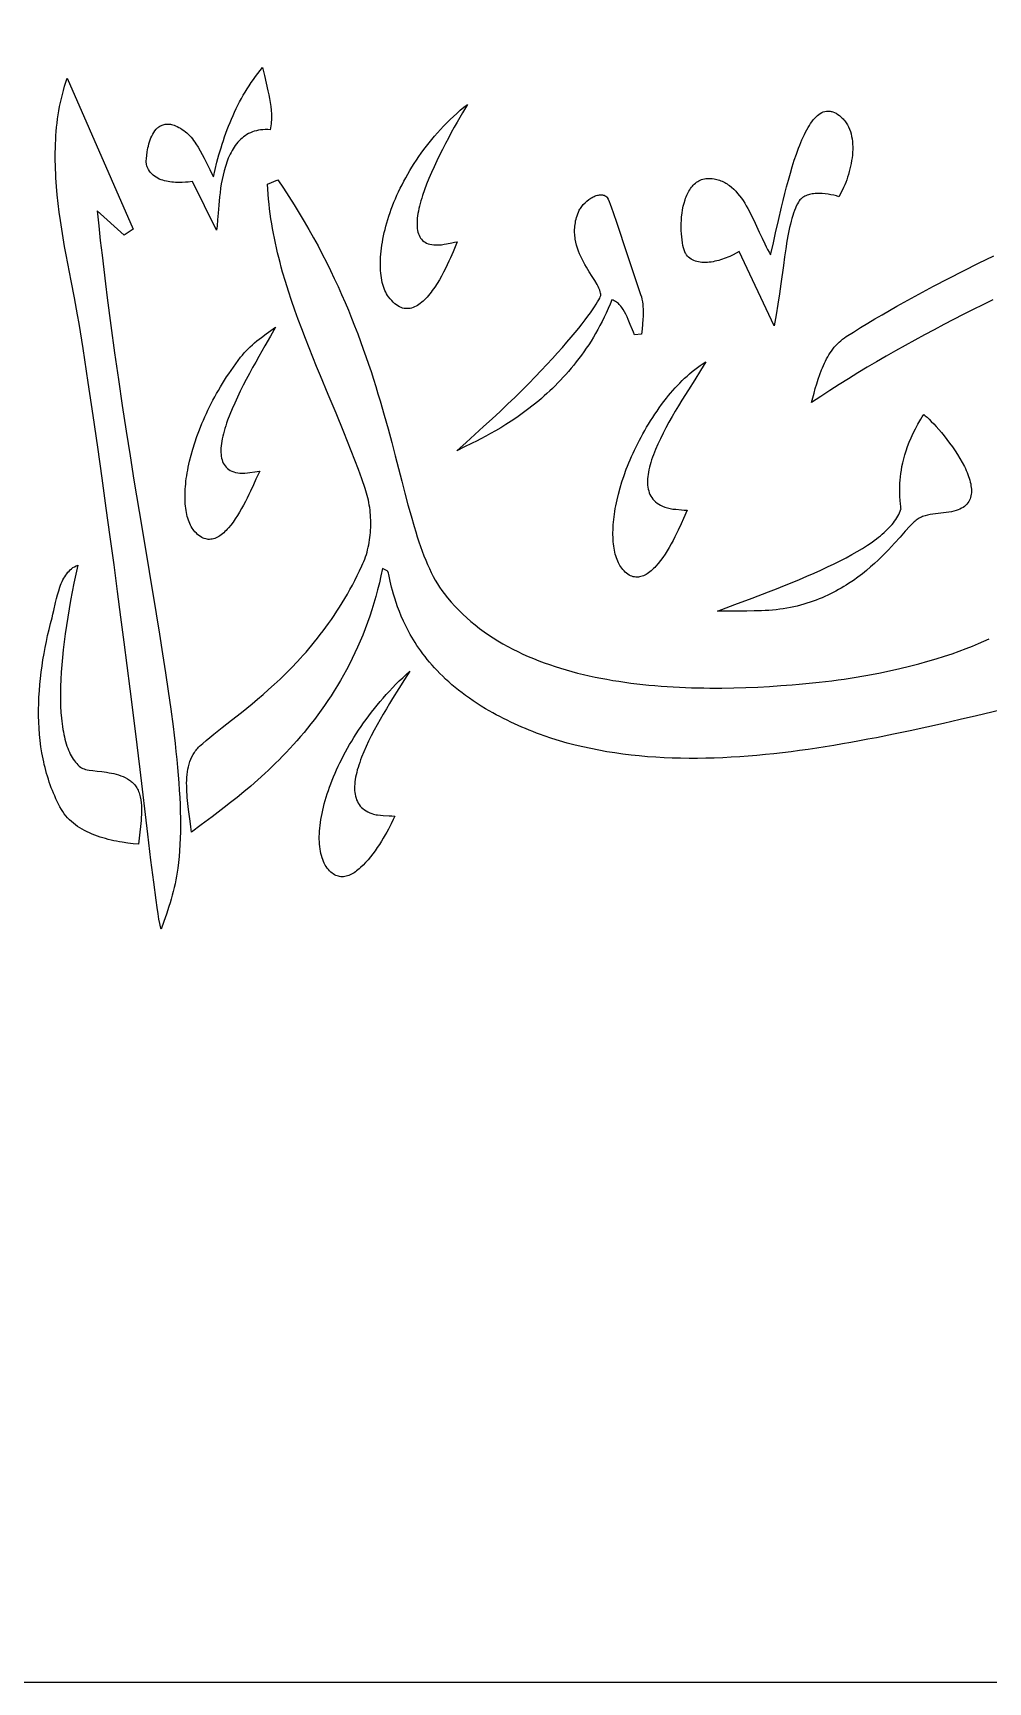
# Model space of a CAD drawing. Extents: x -500 to 500, y -300 to 300.
# Drawn here: x 65.2 to 220.5, y -300 to -31.7 of the extents above; entities that cross this region are included whole.
import ezdxf

# ---------------------------------------------------------------- set-up
doc = ezdxf.new("R2010")
doc.units = 0
doc.header["$MEASUREMENT"] = 0
doc.layers.add('IMPORT_-_120CM_SUR_70CM-1', color=18, linetype='CONTINUOUS')

msp = doc.modelspace()

# ---------------------------------------------------------------- linework, layer by layer
at = {"layer": 'IMPORT_-_120CM_SUR_70CM-1'}
for points in [[(-500, -300), (500, -300), (500, 300), (-500, 300)], [(95, -63.8), (91.1, -55.88), (90.39, -55.95), (89.94, -55.98), (89.43, -56), (88.89, -56.02), (88.32, -56), (88.02, -55.98), (87.73, -55.96), (87.43, -55.92), (87.13, -55.88), (86.84, -55.82), (86.55, -55.75), (86.26, -55.67), (85.98, -55.57), (85.7, -55.46), (85.44, -55.33), (85.18, -55.18), (84.94, -55.02), (84.71, -54.83), (84.49, -54.63), (84.29, -54.41), (84.11, -54.16), (83.95, -53.89), (83.8, -53.6), (83.74, -53.45), (83.68, -53.29), (83.63, -53.12), (83.59, -52.94), (83.58, -52.81), (83.58, -52.53), (83.61, -52.13), (83.65, -51.62), (83.73, -51.04), (83.79, -50.73), (83.85, -50.41), (83.92, -50.09), (84, -49.76), (84.1, -49.43), (84.21, -49.1), (84.33, -48.78), (84.47, -48.47), (84.62, -48.17), (84.79, -47.88), (84.98, -47.62), (85.18, -47.37), (85.29, -47.26), (85.4, -47.15), (85.51, -47.05), (85.64, -46.96), (85.76, -46.88), (85.89, -46.8), (86.03, -46.73), (86.17, -46.67), (86.32, -46.62), (86.47, -46.58), (86.63, -46.55), (86.8, -46.53), (86.96, -46.52), (87.14, -46.52), (87.32, -46.54), (87.51, -46.56), (87.7, -46.6), (87.9, -46.65), (88.1, -46.71), (88.32, -46.79), (88.61, -46.91), (88.9, -47.06), (89.17, -47.21), (89.44, -47.38), (89.7, -47.57), (89.95, -47.76), (90.19, -47.97), (90.42, -48.19), (90.64, -48.42), (90.86, -48.66), (91.07, -48.91), (91.27, -49.17), (91.46, -49.44), (91.65, -49.71), (92.02, -50.28), (92.36, -50.86), (92.69, -51.47), (93.01, -52.08), (93.31, -52.7), (93.91, -53.93), (94.2, -54.53), (94.5, -55.12), (94.77, -53.93), (95.07, -52.73), (95.4, -51.54), (95.75, -50.36), (95.93, -49.77), (96.12, -49.18), (96.32, -48.59), (96.53, -48.01), (96.75, -47.42), (96.97, -46.85), (97.2, -46.27), (97.44, -45.7), (97.69, -45.13), (97.94, -44.57), (98.21, -44.01), (98.48, -43.46), (98.76, -42.91), (99.06, -42.37), (99.36, -41.84), (99.67, -41.31), (99.98, -40.79), (100.31, -40.27), (100.65, -39.76), (101, -39.26), (101.36, -38.77), (101.73, -38.28), (102.11, -37.8), (102.5, -37.34), (102.78, -38.59), (103.07, -39.85), (103.37, -41.11), (103.5, -41.75), (103.63, -42.38), (103.74, -43.02), (103.82, -43.65), (103.89, -44.28), (103.93, -44.92), (103.94, -45.23), (103.94, -45.55), (103.93, -45.86), (103.91, -46.18), (103.89, -46.49), (103.85, -46.8), (103.8, -47.12), (103.75, -47.43), (103.33, -47.41), (102.94, -47.41), (102.55, -47.43), (102.18, -47.47), (101.82, -47.52), (101.48, -47.6), (101.15, -47.69), (100.83, -47.8), (100.52, -47.93), (100.22, -48.07), (99.94, -48.23), (99.67, -48.41), (99.41, -48.59), (99.16, -48.79), (98.92, -49.01), (98.69, -49.24), (98.47, -49.47), (98.26, -49.72), (98.06, -49.99), (97.87, -50.26), (97.69, -50.54), (97.52, -50.83), (97.36, -51.13), (97.2, -51.43), (97.06, -51.75), (96.92, -52.07), (96.79, -52.4), (96.66, -52.73), (96.55, -53.07), (96.44, -53.41), (96.24, -54.11), (96.06, -54.82), (95.91, -55.53), (95.78, -56.25), (95.67, -56.97), (95.57, -57.68), (95.49, -58.38), (95.36, -59.73), (95.26, -60.99), (95.18, -62.11), (95.1, -63.06), (95.06, -63.46)], [(86, -177.49), (85.95, -177.33), (85.89, -177.13), (85.77, -176.6), (85.63, -175.9), (85.49, -175.03), (85.33, -174), (85.17, -172.79), (84.79, -169.88), (84.34, -166.3), (83.83, -162.05), (82.57, -151.55), (81.81, -145.3), (80.95, -138.38), (79.99, -130.81), (79.46, -126.77), (78.91, -122.57), (78.33, -118.21), (77.71, -113.68), (77.07, -108.99), (76.39, -104.13), (75.68, -99.11), (74.93, -93.92), (74.15, -88.57), (73.33, -83.06), (73.12, -81.69), (72.89, -80.32), (72.65, -78.95), (72.4, -77.57), (71.88, -74.79), (71.34, -72.01), (70.81, -69.22), (70.55, -67.82), (70.3, -66.42), (70.06, -65.02), (69.84, -63.62), (69.63, -62.23), (69.43, -60.83), (69.26, -59.43), (69.11, -58.04), (68.99, -56.65), (68.89, -55.27), (68.85, -54.57), (68.82, -53.88), (68.8, -53.19), (68.78, -52.51), (68.78, -51.82), (68.78, -51.13), (68.79, -50.45), (68.82, -49.76), (68.85, -49.08), (68.89, -48.4), (68.94, -47.72), (69, -47.04), (69.08, -46.37), (69.16, -45.69), (69.26, -45.02), (69.37, -44.35), (69.49, -43.68), (69.62, -43.02), (69.77, -42.35), (69.93, -41.69), (70.1, -41.03), (70.28, -40.37), (70.48, -39.72), (70.7, -39.06), (81.45, -63.63), (79.97, -64.57), (75.58, -60.65), (75.84, -63.07), (76.1, -65.46), (76.38, -67.83), (76.65, -70.17), (76.94, -72.49), (77.22, -74.79), (77.81, -79.31), (78.42, -83.74), (79.04, -88.08), (79.67, -92.32), (80.3, -96.46), (80.94, -100.51), (81.57, -104.46), (82.83, -112.09), (84.04, -119.34), (85.18, -126.21), (85.72, -129.5), (86.23, -132.7), (86.71, -135.8), (87.16, -138.81), (87.57, -141.73), (87.94, -144.55), (88.11, -145.93), (88.27, -147.28), (88.41, -148.61), (88.55, -149.91), (88.67, -151.19), (88.78, -152.45), (88.87, -153.69), (88.95, -154.9), (89.02, -156.08), (89.07, -157.25), (89.11, -158.39), (89.13, -159.51), (89.14, -160.6), (89.13, -161.67), (89.1, -162.72), (89.06, -163.74), (89, -164.74), (88.92, -165.71), (88.82, -166.67), (88.71, -167.6), (88.61, -168.23), (88.5, -168.86), (88.39, -169.49), (88.25, -170.12), (88.11, -170.74), (87.96, -171.37), (87.79, -171.99), (87.62, -172.61), (87.44, -173.23), (87.25, -173.84), (86.86, -175.07), (86.44, -176.28)], [(134.12, -65.67), (134.03, -65.93), (133.81, -66.48), (133.49, -67.29), (133.06, -68.28), (132.81, -68.83), (132.54, -69.41), (132.25, -70.01), (131.93, -70.62), (131.6, -71.24), (131.25, -71.85), (130.88, -72.46), (130.5, -73.05), (130.1, -73.62), (129.9, -73.89), (129.69, -74.16), (129.48, -74.41), (129.26, -74.66), (129.05, -74.89), (128.83, -75.12), (128.6, -75.33), (128.38, -75.52), (128.15, -75.71), (127.92, -75.87), (127.68, -76.02), (127.45, -76.16), (127.21, -76.27), (126.97, -76.37), (126.73, -76.45), (126.49, -76.5), (126.24, -76.54), (126, -76.55), (125.75, -76.54), (125.51, -76.51), (125.26, -76.45), (125.01, -76.36), (124.76, -76.25), (124.51, -76.11), (124.25, -75.94), (124, -75.74), (123.75, -75.51), (123.5, -75.25), (123.25, -74.96), (122.99, -74.64), (122.83, -74.39), (122.67, -74.14), (122.53, -73.86), (122.39, -73.57), (122.27, -73.27), (122.16, -72.95), (122.05, -72.62), (121.96, -72.28), (121.89, -71.92), (121.82, -71.55), (121.76, -71.16), (121.72, -70.77), (121.68, -70.36), (121.66, -69.94), (121.65, -69.51), (121.65, -69.07), (121.66, -68.62), (121.68, -68.16), (121.72, -67.69), (121.76, -67.21), (121.82, -66.73), (121.89, -66.23), (121.97, -65.73), (122.06, -65.22), (122.17, -64.71), (122.28, -64.18), (122.41, -63.65), (122.55, -63.12), (122.7, -62.58), (122.86, -62.03), (123.04, -61.48), (123.23, -60.93), (123.43, -60.37), (123.64, -59.81), (123.86, -59.25), (124.1, -58.68), (124.35, -58.11), (124.61, -57.54), (124.88, -56.97), (125.17, -56.39), (125.46, -55.82), (125.77, -55.24), (126.1, -54.67), (126.43, -54.09), (126.78, -53.52), (127.14, -52.95), (127.51, -52.38), (127.9, -51.81), (128.29, -51.24), (128.7, -50.68), (129.13, -50.12), (129.56, -49.56), (130.01, -49.01), (130.47, -48.46), (130.95, -47.92), (131.44, -47.38), (131.94, -46.85), (132.45, -46.32), (132.98, -45.8), (133.52, -45.29), (134.07, -44.78), (134.64, -44.28), (135.22, -43.79), (135.81, -43.31), (135.01, -44.67), (134.12, -46.22), (133.66, -47.04), (133.19, -47.9), (132.71, -48.79), (132.23, -49.7), (131.75, -50.63), (131.28, -51.57), (130.83, -52.52), (130.38, -53.47), (129.96, -54.42), (129.55, -55.37), (129.18, -56.3), (128.83, -57.22), (128.52, -58.13), (128.38, -58.57), (128.25, -59), (128.13, -59.43), (128.02, -59.85), (127.92, -60.26), (127.84, -60.67), (127.76, -61.06), (127.71, -61.45), (127.66, -61.82), (127.63, -62.18), (127.61, -62.53), (127.61, -62.87), (127.62, -63.2), (127.65, -63.51), (127.7, -63.81), (127.76, -64.09), (127.84, -64.36), (127.94, -64.61), (128.05, -64.84), (128.19, -65.06), (128.35, -65.26), (128.52, -65.45), (128.72, -65.61), (128.94, -65.75), (129.17, -65.88), (129.44, -65.98), (129.72, -66.07), (130.03, -66.13), (130.36, -66.17), (130.71, -66.19), (130.92, -66.18), (131.14, -66.18), (131.57, -66.14), (132, -66.08), (132.42, -66), (133.27, -65.83), (133.7, -65.75)], [(196.23, -58.34), (195.83, -58.22), (195.39, -58.11), (194.94, -58.01), (194.48, -57.93), (194, -57.86), (193.53, -57.82), (193.05, -57.8), (192.58, -57.81), (192.35, -57.82), (192.12, -57.85), (191.9, -57.88), (191.68, -57.92), (191.47, -57.97), (191.26, -58.03), (191.06, -58.09), (190.87, -58.17), (190.68, -58.26), (190.5, -58.36), (190.33, -58.47), (190.18, -58.59), (190.03, -58.72), (189.89, -58.87), (189.76, -59.03), (189.65, -59.2), (189.47, -59.51), (189.3, -59.85), (189.14, -60.21), (188.99, -60.59), (188.84, -60.99), (188.71, -61.41), (188.57, -61.86), (188.45, -62.33), (188.33, -62.82), (188.21, -63.33), (187.99, -64.41), (187.78, -65.57), (187.58, -66.81), (187.39, -68.13), (187.19, -69.52), (186.77, -72.52), (186.54, -74.13), (186.29, -75.8), (186.02, -77.54), (185.72, -79.34), (180.02, -67.24), (179.54, -67.53), (179.02, -67.8), (178.47, -68.06), (178.18, -68.18), (177.89, -68.3), (177.59, -68.41), (177.29, -68.52), (176.99, -68.61), (176.68, -68.7), (176.37, -68.78), (176.06, -68.85), (175.75, -68.91), (175.44, -68.96), (175.14, -69), (174.83, -69.02), (174.54, -69.04), (174.24, -69.04), (173.95, -69.02), (173.67, -69), (173.4, -68.95), (173.13, -68.89), (172.88, -68.82), (172.63, -68.73), (172.4, -68.62), (172.18, -68.49), (171.97, -68.34), (171.77, -68.17), (171.59, -67.99), (171.43, -67.78), (171.36, -67.68), (171.3, -67.57), (171.18, -67.3), (171.06, -66.99), (170.96, -66.64), (170.87, -66.25), (170.78, -65.82), (170.71, -65.36), (170.66, -64.87), (170.61, -64.35), (170.59, -63.82), (170.58, -63.28), (170.58, -62.72), (170.61, -62.15), (170.65, -61.59), (170.72, -61.02), (170.8, -60.46), (170.91, -59.9), (171.04, -59.36), (171.2, -58.84), (171.29, -58.58), (171.38, -58.33), (171.48, -58.09), (171.59, -57.86), (171.71, -57.63), (171.83, -57.41), (171.96, -57.2), (172.09, -56.99), (172.24, -56.8), (172.39, -56.62), (172.55, -56.44), (172.71, -56.28), (172.89, -56.13), (173.07, -55.99), (173.26, -55.86), (173.46, -55.75), (173.66, -55.65), (173.88, -55.56), (174.1, -55.49), (174.34, -55.43), (174.58, -55.39), (174.83, -55.36), (175.09, -55.35), (175.36, -55.36), (175.64, -55.39), (175.93, -55.43), (176.16, -55.47), (176.39, -55.53), (176.61, -55.59), (176.83, -55.67), (177.05, -55.75), (177.26, -55.83), (177.46, -55.93), (177.66, -56.03), (177.86, -56.15), (178.05, -56.26), (178.24, -56.39), (178.42, -56.52), (178.78, -56.8), (179.12, -57.11), (179.45, -57.45), (179.76, -57.8), (180.06, -58.17), (180.36, -58.56), (180.64, -58.97), (180.91, -59.4), (181.17, -59.83), (181.42, -60.28), (181.67, -60.74), (181.91, -61.21), (182.38, -62.17), (182.83, -63.14), (183.27, -64.11), (183.72, -65.07), (184.17, -66.01), (184.39, -66.47), (184.63, -66.91), (184.87, -67.35), (185.11, -67.77), (185.51, -66.11), (185.94, -64.24), (186.4, -62.19), (186.9, -60.04), (187.16, -58.94), (187.44, -57.83), (187.72, -56.72), (188.02, -55.62), (188.33, -54.53), (188.64, -53.46), (188.97, -52.41), (189.32, -51.4), (189.67, -50.43), (189.85, -49.97), (190.04, -49.51), (190.22, -49.07), (190.41, -48.64), (190.61, -48.23), (190.81, -47.84), (191.01, -47.46), (191.21, -47.1), (191.42, -46.76), (191.63, -46.43), (191.84, -46.13), (192.06, -45.85), (192.28, -45.59), (192.51, -45.36), (192.74, -45.14), (192.97, -44.96), (193.2, -44.79), (193.44, -44.66), (193.69, -44.55), (193.93, -44.47), (194.19, -44.42), (194.31, -44.4), (194.44, -44.4), (194.57, -44.4), (194.7, -44.41), (194.83, -44.42), (194.96, -44.45), (195.1, -44.48), (195.23, -44.52), (195.5, -44.63), (195.77, -44.77), (196.05, -44.94), (196.34, -45.15), (196.62, -45.4), (196.77, -45.54), (196.91, -45.68), (197.04, -45.83), (197.17, -45.98), (197.29, -46.14), (197.4, -46.3), (197.61, -46.64), (197.79, -46.99), (197.95, -47.36), (198.09, -47.73), (198.2, -48.12), (198.3, -48.53), (198.37, -48.94), (198.42, -49.36), (198.46, -49.79), (198.47, -50.22), (198.47, -50.66), (198.45, -51.11), (198.42, -51.56), (198.37, -52.01), (198.3, -52.46), (198.22, -52.91), (198.13, -53.36), (198.02, -53.81), (197.91, -54.26), (197.78, -54.7), (197.64, -55.14), (197.49, -55.57), (197.33, -56), (197.17, -56.42), (196.99, -56.82), (196.81, -57.22), (196.62, -57.61), (196.43, -57.98)], [(162.99, -80.79), (162.81, -80.4), (162.63, -79.99), (162.3, -79.15), (161.95, -78.29), (161.77, -77.87), (161.58, -77.46), (161.37, -77.06), (161.15, -76.69), (161.03, -76.51), (160.91, -76.34), (160.78, -76.17), (160.65, -76.01), (160.51, -75.86), (160.36, -75.72), (160.2, -75.59), (160.04, -75.47), (159.87, -75.36), (159.69, -75.26), (159.51, -75.17), (159.31, -75.1), (159.01, -75.83), (158.7, -76.55), (158.38, -77.26), (158.05, -77.95), (157.72, -78.63), (157.37, -79.29), (157.02, -79.94), (156.65, -80.58), (156.29, -81.2), (155.91, -81.82), (155.53, -82.41), (155.14, -83), (154.74, -83.57), (154.34, -84.13), (153.93, -84.68), (153.52, -85.22), (153.11, -85.74), (152.69, -86.25), (152.26, -86.75), (151.83, -87.24), (151.4, -87.72), (150.96, -88.19), (150.53, -88.64), (150.08, -89.09), (149.64, -89.52), (149.2, -89.94), (148.75, -90.35), (148.3, -90.76), (147.85, -91.15), (147.4, -91.53), (146.5, -92.27), (145.6, -92.96), (144.71, -93.62), (143.82, -94.25), (142.94, -94.84), (142.08, -95.39), (141.23, -95.92), (140.39, -96.41), (139.57, -96.88), (138.78, -97.31), (138.01, -97.72), (137.27, -98.1), (136.56, -98.46), (135.24, -99.11), (134.06, -99.68), (135.58, -98.34), (137.04, -97.03), (138.45, -95.75), (139.81, -94.5), (141.11, -93.28), (142.35, -92.09), (143.55, -90.93), (144.69, -89.8), (145.78, -88.71), (146.82, -87.65), (147.8, -86.62), (148.74, -85.63), (149.62, -84.67), (150.46, -83.75), (151.25, -82.87), (151.98, -82.02), (152.67, -81.21), (153.31, -80.45), (153.91, -79.72), (154.45, -79.04), (154.95, -78.39), (155.4, -77.79), (155.81, -77.23), (156.17, -76.72), (156.49, -76.25), (156.76, -75.83), (156.99, -75.45), (157.18, -75.12), (157.32, -74.84), (157.42, -74.61), (157.48, -74.42), (157.49, -74.35), (157.49, -74.29), (157.48, -74.17), (157.47, -74.04), (157.41, -73.79), (157.32, -73.52), (157.2, -73.24), (157.06, -72.94), (156.9, -72.64), (156.52, -71.99), (156.09, -71.3), (155.63, -70.56), (155.15, -69.78), (154.92, -69.37), (154.69, -68.95), (154.47, -68.52), (154.25, -68.08), (154.05, -67.63), (153.87, -67.17), (153.71, -66.7), (153.56, -66.22), (153.44, -65.73), (153.35, -65.22), (153.31, -64.97), (153.28, -64.71), (153.26, -64.45), (153.25, -64.19), (153.24, -63.92), (153.25, -63.66), (153.26, -63.39), (153.28, -63.11), (153.32, -62.84), (153.36, -62.56), (153.41, -62.28), (153.48, -62), (153.55, -61.72), (153.64, -61.43), (153.74, -61.14), (153.85, -60.85), (153.92, -60.69), (154, -60.54), (154.09, -60.38), (154.18, -60.23), (154.29, -60.07), (154.41, -59.92), (154.66, -59.61), (154.94, -59.32), (155.25, -59.05), (155.57, -58.79), (155.74, -58.68), (155.9, -58.57), (156.08, -58.47), (156.25, -58.37), (156.42, -58.29), (156.59, -58.22), (156.77, -58.15), (156.94, -58.1), (157.11, -58.06), (157.28, -58.04), (157.44, -58.02), (157.6, -58.02), (157.76, -58.04), (157.91, -58.07), (158.06, -58.11), (158.2, -58.18), (158.34, -58.26), (158.47, -58.35), (158.51, -58.4), (158.56, -58.48), (158.69, -58.73), (158.84, -59.09), (159.03, -59.57), (159.25, -60.17), (159.5, -60.88), (160.1, -62.66), (161.74, -67.57), (162.78, -70.69), (163.98, -74.26), (164.1, -74.64), (164.19, -75.03), (164.26, -75.42), (164.32, -75.82), (164.36, -76.22), (164.38, -76.62), (164.39, -77.02), (164.39, -77.43), (164.37, -77.84), (164.35, -78.24), (164.29, -79.06), (164.22, -79.87), (164.14, -80.68)], [(104.62, -79.58), (103.8, -81), (102.87, -82.59), (101.88, -84.32), (101.37, -85.23), (100.86, -86.15), (100.35, -87.1), (99.84, -88.05), (99.35, -89.01), (98.86, -89.98), (98.4, -90.94), (97.96, -91.91), (97.54, -92.86), (97.16, -93.79), (96.81, -94.71), (96.65, -95.16), (96.5, -95.61), (96.37, -96.04), (96.24, -96.47), (96.13, -96.9), (96.02, -97.31), (95.94, -97.72), (95.86, -98.11), (95.8, -98.5), (95.76, -98.87), (95.73, -99.24), (95.71, -99.59), (95.72, -99.93), (95.74, -100.26), (95.77, -100.57), (95.83, -100.87), (95.91, -101.16), (96, -101.43), (96.11, -101.68), (96.25, -101.92), (96.4, -102.14), (96.58, -102.35), (96.77, -102.54), (96.99, -102.71), (97.24, -102.86), (97.51, -102.99), (97.8, -103.1), (98.11, -103.19), (98.45, -103.26), (98.82, -103.31), (99.02, -103.32), (99.22, -103.33), (99.62, -103.31), (100.02, -103.28), (100.42, -103.22), (101.23, -103.09), (101.63, -103.02), (102.03, -102.97), (101.76, -103.53), (101.42, -104.29), (101.01, -105.21), (100.53, -106.24), (100.27, -106.79), (99.99, -107.36), (99.7, -107.93), (99.4, -108.51), (99.08, -109.08), (98.75, -109.65), (98.41, -110.21), (98.06, -110.75), (97.7, -111.27), (97.33, -111.76), (96.95, -112.22), (96.76, -112.43), (96.56, -112.64), (96.37, -112.83), (96.17, -113.01), (95.97, -113.19), (95.76, -113.34), (95.56, -113.49), (95.36, -113.62), (95.15, -113.74), (94.94, -113.84), (94.73, -113.92), (94.52, -113.99), (94.31, -114.04), (94.1, -114.08), (93.88, -114.09), (93.67, -114.09), (93.46, -114.07), (93.24, -114.02), (93.02, -113.96), (92.81, -113.87), (92.59, -113.76), (92.37, -113.63), (92.15, -113.47), (91.93, -113.29), (91.72, -113.09), (91.5, -112.86), (91.33, -112.66), (91.18, -112.46), (91.03, -112.24), (90.89, -112), (90.76, -111.76), (90.64, -111.5), (90.53, -111.23), (90.43, -110.95), (90.34, -110.66), (90.25, -110.35), (90.17, -110.04), (90.11, -109.71), (90.05, -109.38), (90, -109.03), (89.96, -108.68), (89.93, -108.31), (89.9, -107.94), (89.89, -107.56), (89.88, -107.16), (89.89, -106.76), (89.9, -106.35), (89.92, -105.94), (89.95, -105.51), (89.99, -105.08), (90.03, -104.64), (90.09, -104.19), (90.16, -103.74), (90.23, -103.28), (90.31, -102.81), (90.41, -102.34), (90.51, -101.86), (90.62, -101.38), (90.87, -100.39), (91.15, -99.39), (91.47, -98.37), (91.82, -97.34), (92.21, -96.29), (92.64, -95.23), (92.87, -94.7), (93.1, -94.16), (93.35, -93.62), (93.6, -93.09), (93.87, -92.55), (94.14, -92), (94.42, -91.46), (94.71, -90.92), (95.01, -90.38), (95.32, -89.84), (95.64, -89.29), (95.97, -88.75), (96.3, -88.21), (96.65, -87.67), (97, -87.13), (97.37, -86.6), (97.74, -86.06), (98.12, -85.53), (98.51, -85), (98.91, -84.47), (99.21, -84.1), (99.51, -83.75), (99.83, -83.4), (100.16, -83.07), (100.5, -82.74), (100.85, -82.42), (101.2, -82.12), (101.57, -81.81), (101.94, -81.52), (102.31, -81.23), (103.07, -80.67)], [(174.6, -85.2), (173.74, -86.59), (172.78, -88.12), (171.75, -89.75), (170.69, -91.46), (170.15, -92.34), (169.62, -93.22), (169.1, -94.12), (168.59, -95.02), (168.1, -95.92), (167.63, -96.82), (167.19, -97.71), (166.78, -98.59), (166.4, -99.46), (166.23, -99.89), (166.06, -100.31), (165.91, -100.74), (165.77, -101.15), (165.64, -101.56), (165.52, -101.97), (165.42, -102.36), (165.33, -102.75), (165.25, -103.14), (165.19, -103.51), (165.14, -103.88), (165.11, -104.24), (165.1, -104.59), (165.1, -104.94), (165.12, -105.27), (165.16, -105.59), (165.22, -105.91), (165.29, -106.21), (165.39, -106.5), (165.5, -106.78), (165.64, -107.04), (165.8, -107.3), (165.98, -107.54), (166.18, -107.77), (166.4, -107.98), (166.65, -108.18), (166.92, -108.37), (167.22, -108.54), (167.54, -108.7), (167.89, -108.84), (168.11, -108.91), (168.33, -108.98), (168.55, -109.03), (168.77, -109.08), (169.23, -109.15), (169.69, -109.2), (170.61, -109.27), (171.08, -109.31), (171.54, -109.36), (170.97, -110.67), (170.57, -111.58), (170.09, -112.6), (169.83, -113.14), (169.55, -113.7), (169.25, -114.26), (168.95, -114.83), (168.62, -115.39), (168.29, -115.95), (167.95, -116.49), (167.59, -117.02), (167.22, -117.52), (166.85, -118), (166.46, -118.45), (166.27, -118.65), (166.07, -118.85), (165.87, -119.04), (165.67, -119.22), (165.47, -119.38), (165.27, -119.54), (165.06, -119.68), (164.86, -119.8), (164.65, -119.91), (164.44, -120.01), (164.24, -120.09), (164.03, -120.15), (163.82, -120.2), (163.61, -120.23), (163.4, -120.24), (163.18, -120.23), (162.97, -120.2), (162.76, -120.16), (162.55, -120.09), (162.33, -120), (162.12, -119.89), (161.91, -119.75), (161.7, -119.6), (161.49, -119.41), (161.28, -119.21), (161.07, -118.98), (160.91, -118.78), (160.76, -118.58), (160.62, -118.36), (160.49, -118.13), (160.36, -117.88), (160.25, -117.63), (160.14, -117.36), (160.04, -117.08), (159.94, -116.79), (159.86, -116.49), (159.78, -116.18), (159.72, -115.86), (159.66, -115.53), (159.61, -115.19), (159.57, -114.84), (159.53, -114.48), (159.51, -114.12), (159.49, -113.74), (159.48, -113.35), (159.48, -112.96), (159.49, -112.56), (159.5, -112.15), (159.53, -111.73), (159.56, -111.31), (159.6, -110.87), (159.65, -110.44), (159.71, -109.99), (159.78, -109.54), (159.86, -109.08), (159.94, -108.62), (160.14, -107.67), (160.37, -106.71), (160.64, -105.73), (160.94, -104.73), (161.28, -103.71), (161.65, -102.69), (161.85, -102.17), (162.06, -101.65), (162.28, -101.13), (162.51, -100.61), (162.74, -100.08), (162.99, -99.55), (163.24, -99.02), (163.5, -98.5), (163.78, -97.97), (164.06, -97.44), (164.35, -96.91), (164.65, -96.38), (164.96, -95.85), (165.28, -95.32), (165.61, -94.79), (165.94, -94.26), (166.29, -93.73), (166.65, -93.21), (167.01, -92.69), (167.39, -92.16), (167.77, -91.65), (168.17, -91.13), (168.5, -90.7), (168.85, -90.28), (169.21, -89.86), (169.58, -89.45), (169.95, -89.04), (170.33, -88.65), (170.72, -88.26), (171.12, -87.88), (171.53, -87.51), (171.94, -87.14), (172.37, -86.79), (172.8, -86.45), (173.24, -86.12), (173.68, -85.8), (174.14, -85.5)], [(176.46, -125.77), (179.32, -124.71), (182.1, -123.67), (184.79, -122.63), (186.1, -122.12), (187.37, -121.61), (188.62, -121.11), (189.84, -120.6), (191.02, -120.09), (192.18, -119.59), (193.3, -119.09), (194.38, -118.58), (195.43, -118.08), (196.44, -117.57), (197.4, -117.07), (198.33, -116.56), (199.22, -116.06), (200.06, -115.55), (200.86, -115.04), (201.61, -114.52), (201.97, -114.27), (202.32, -114.01), (202.65, -113.75), (202.97, -113.49), (203.28, -113.23), (203.58, -112.97), (203.86, -112.71), (204.13, -112.45), (204.39, -112.18), (204.64, -111.92), (204.87, -111.65), (205.09, -111.38), (205.29, -111.12), (205.48, -110.85), (205.65, -110.58), (205.82, -110.3), (205.96, -110.03), (206.1, -109.76), (206.21, -109.48), (206.32, -109.2), (206.33, -109.14), (206.32, -109.04), (206.3, -108.74), (206.25, -108.32), (206.19, -107.77), (206.14, -107.1), (206.13, -106.72), (206.12, -106.32), (206.11, -105.89), (206.12, -105.44), (206.14, -104.96), (206.17, -104.45), (206.22, -103.93), (206.29, -103.38), (206.38, -102.81), (206.48, -102.22), (206.61, -101.61), (206.77, -100.98), (206.95, -100.33), (207.15, -99.66), (207.39, -98.98), (207.66, -98.28), (207.96, -97.56), (208.3, -96.83), (208.67, -96.08), (209.09, -95.32), (209.54, -94.55), (209.78, -94.16), (210.03, -93.77), (210.28, -93.97), (210.57, -94.22), (210.9, -94.53), (211.25, -94.89), (211.64, -95.29), (212.05, -95.73), (212.47, -96.21), (212.91, -96.72), (213.35, -97.26), (213.8, -97.83), (214.24, -98.43), (214.68, -99.04), (215.11, -99.66), (215.53, -100.3), (215.92, -100.94), (216.29, -101.59), (216.63, -102.24), (216.79, -102.57), (216.93, -102.89), (217.07, -103.21), (217.2, -103.53), (217.31, -103.84), (217.42, -104.15), (217.51, -104.46), (217.59, -104.77), (217.66, -105.07), (217.71, -105.36), (217.75, -105.65), (217.77, -105.94), (217.78, -106.22), (217.77, -106.49), (217.75, -106.75), (217.7, -107.01), (217.64, -107.25), (217.56, -107.49), (217.46, -107.72), (217.34, -107.94), (217.21, -108.15), (217.05, -108.35), (216.86, -108.54), (216.66, -108.72), (216.43, -108.88), (216.18, -109.03), (215.91, -109.17), (215.61, -109.3), (215.29, -109.41), (214.94, -109.51), (214.53, -109.6), (214.1, -109.68), (213.67, -109.74), (213.24, -109.79), (212.36, -109.88), (211.92, -109.93), (211.49, -109.99), (211.06, -110.06), (210.64, -110.15), (210.24, -110.26), (210.04, -110.32), (209.84, -110.39), (209.65, -110.46), (209.47, -110.55), (209.29, -110.64), (209.11, -110.74), (208.94, -110.85), (208.78, -110.97), (208.62, -111.1), (208.47, -111.24), (208.13, -111.58), (207.78, -111.95), (207.03, -112.78), (206.2, -113.71), (205.29, -114.72), (204.8, -115.24), (204.29, -115.78), (203.76, -116.33), (203.2, -116.89), (202.62, -117.45), (202.02, -118.01), (201.38, -118.57), (200.73, -119.13), (200.04, -119.68), (199.33, -120.23), (198.58, -120.76), (197.81, -121.28), (197.42, -121.53), (197.01, -121.78), (196.6, -122.03), (196.18, -122.27), (195.75, -122.5), (195.32, -122.73), (194.87, -122.95), (194.42, -123.17), (193.96, -123.38), (193.49, -123.58), (193.01, -123.78), (192.53, -123.97), (192.03, -124.15), (191.53, -124.32), (191.02, -124.49), (190.5, -124.64), (189.97, -124.79), (189.43, -124.93), (188.88, -125.05), (188.33, -125.17), (187.76, -125.28), (187.18, -125.37), (186.6, -125.46), (186, -125.53), (185.41, -125.59), (184.82, -125.64), (184.22, -125.68), (183.63, -125.71), (182.43, -125.74), (181.24, -125.75), (178.85, -125.75), (177.65, -125.75)], [(72.43, -118.3), (72.12, -119.75), (71.82, -121.19), (71.54, -122.61), (71.28, -124.01), (71.04, -125.4), (70.81, -126.77), (70.6, -128.12), (70.41, -129.45), (70.24, -130.76), (70.08, -132.04), (69.95, -133.3), (69.84, -134.52), (69.75, -135.72), (69.69, -136.89), (69.64, -138.03), (69.62, -139.14), (69.62, -140.21), (69.65, -141.24), (69.7, -142.24), (69.78, -143.2), (69.83, -143.67), (69.88, -144.12), (69.94, -144.56), (70.01, -145), (70.09, -145.42), (70.17, -145.83), (70.26, -146.23), (70.35, -146.62), (70.46, -147), (70.56, -147.36), (70.68, -147.72), (70.81, -148.06), (70.94, -148.39), (71.08, -148.71), (71.22, -149.01), (71.38, -149.3), (71.54, -149.58), (71.71, -149.85), (71.88, -150.1), (72.07, -150.34), (72.26, -150.57), (72.46, -150.78), (72.67, -150.97), (72.89, -151.16), (73.05, -151.27), (73.24, -151.36), (73.46, -151.44), (73.71, -151.51), (73.98, -151.57), (74.27, -151.63), (74.91, -151.72), (75.61, -151.8), (76.35, -151.88), (77.13, -151.98), (77.52, -152.05), (77.92, -152.12), (78.31, -152.2), (78.7, -152.3), (79.08, -152.41), (79.46, -152.54), (79.82, -152.68), (80.17, -152.85), (80.51, -153.04), (80.68, -153.14), (80.84, -153.25), (80.99, -153.36), (81.14, -153.49), (81.29, -153.61), (81.43, -153.75), (81.56, -153.89), (81.69, -154.04), (81.81, -154.2), (81.93, -154.36), (82.04, -154.54), (82.14, -154.72), (82.24, -154.91), (82.33, -155.11), (82.41, -155.32), (82.48, -155.53), (82.54, -155.76), (82.6, -155.99), (82.68, -156.46), (82.75, -156.94), (82.79, -157.41), (82.81, -157.89), (82.81, -158.37), (82.8, -158.85), (82.77, -159.33), (82.73, -159.81), (82.64, -160.78), (82.53, -161.75), (82.42, -162.71), (82.37, -163.19), (82.34, -163.67), (81.47, -163.6), (80.58, -163.49), (79.67, -163.36), (79.22, -163.29), (78.76, -163.2), (78.31, -163.11), (77.85, -163.01), (77.4, -162.9), (76.95, -162.78), (76.5, -162.66), (76.06, -162.52), (75.62, -162.37), (75.19, -162.21), (74.77, -162.04), (74.35, -161.86), (73.94, -161.67), (73.54, -161.47), (73.15, -161.25), (72.78, -161.03), (72.41, -160.79), (72.06, -160.54), (71.72, -160.27), (71.39, -159.99), (71.08, -159.7), (70.78, -159.39), (70.51, -159.07), (70.25, -158.73), (70, -158.38), (69.78, -158.02), (69.54, -157.59), (69.32, -157.16), (69.1, -156.73), (68.89, -156.29), (68.69, -155.84), (68.49, -155.4), (68.31, -154.95), (68.13, -154.49), (67.96, -154.03), (67.8, -153.57), (67.65, -153.11), (67.5, -152.64), (67.36, -152.17), (67.23, -151.7), (67.11, -151.22), (66.99, -150.74), (66.89, -150.26), (66.79, -149.78), (66.61, -148.8), (66.45, -147.82), (66.33, -146.83), (66.23, -145.83), (66.15, -144.83), (66.1, -143.82), (66.07, -142.81), (66.07, -141.79), (66.09, -140.77), (66.13, -139.76), (66.19, -138.74), (66.27, -137.72), (66.37, -136.71), (66.49, -135.69), (66.62, -134.68), (66.78, -133.68), (66.95, -132.68), (67.13, -131.69), (67.33, -130.7), (67.54, -129.72), (67.76, -128.75), (68, -127.8), (68.25, -126.85), (68.4, -126.26), (68.54, -125.65), (68.83, -124.38), (68.99, -123.73), (69.15, -123.09), (69.33, -122.46), (69.53, -121.84), (69.64, -121.54), (69.76, -121.25), (69.89, -120.96), (70.02, -120.69), (70.16, -120.42), (70.31, -120.16), (70.47, -119.91), (70.64, -119.67), (70.82, -119.45), (71.01, -119.24), (71.21, -119.04), (71.43, -118.86), (71.66, -118.69), (71.9, -118.55), (72.16, -118.41)], [(123.99, -159.13), (123.75, -159.66), (123.4, -160.38), (122.96, -161.23), (122.7, -161.7), (122.43, -162.18), (122.13, -162.68), (121.82, -163.2), (121.49, -163.71), (121.15, -164.23), (120.79, -164.75), (120.42, -165.26), (120.04, -165.75), (119.65, -166.23), (119.25, -166.68), (118.84, -167.11), (118.42, -167.5), (118.21, -167.69), (118, -167.86), (117.79, -168.03), (117.58, -168.18), (117.37, -168.32), (117.15, -168.45), (116.94, -168.57), (116.72, -168.67), (116.51, -168.76), (116.3, -168.83), (116.08, -168.89), (115.87, -168.94), (115.66, -168.97), (115.45, -168.98), (115.23, -168.97), (115.02, -168.94), (114.82, -168.9), (114.61, -168.84), (114.4, -168.76), (114.2, -168.65), (114, -168.53), (113.8, -168.38), (113.6, -168.22), (113.4, -168.03), (113.21, -167.81), (113.02, -167.57), (112.84, -167.33), (112.68, -167.07), (112.53, -166.79), (112.4, -166.5), (112.28, -166.19), (112.16, -165.88), (112.07, -165.54), (111.98, -165.2), (111.91, -164.84), (111.84, -164.47), (111.79, -164.08), (111.76, -163.69), (111.73, -163.28), (111.72, -162.87), (111.72, -162.44), (111.73, -162), (111.76, -161.55), (111.8, -161.09), (111.85, -160.62), (111.91, -160.15), (111.98, -159.66), (112.07, -159.17), (112.17, -158.67), (112.28, -158.16), (112.4, -157.64), (112.53, -157.12), (112.68, -156.58), (112.84, -156.05), (113.01, -155.51), (113.19, -154.96), (113.39, -154.4), (113.59, -153.85), (113.81, -153.28), (114.04, -152.72), (114.29, -152.15), (114.54, -151.57), (114.81, -151), (115.08, -150.42), (115.38, -149.83), (115.68, -149.25), (115.99, -148.66), (116.32, -148.08), (116.65, -147.49), (117, -146.9), (117.36, -146.31), (117.74, -145.72), (118.12, -145.13), (118.52, -144.55), (118.92, -143.96), (119.34, -143.37), (119.77, -142.79), (120.22, -142.21), (120.67, -141.63), (121.14, -141.05), (121.61, -140.48), (122.1, -139.91), (122.6, -139.34), (123.12, -138.78), (123.64, -138.23), (124.17, -137.67), (124.72, -137.13), (125.28, -136.59), (125.85, -136.05), (126.43, -135.52), (125.58, -136.87), (124.64, -138.36), (123.65, -139.96), (123.14, -140.79), (122.63, -141.64), (122.12, -142.51), (121.62, -143.38), (121.12, -144.27), (120.64, -145.15), (120.18, -146.04), (119.74, -146.93), (119.33, -147.81), (118.95, -148.68), (118.6, -149.54), (118.44, -149.96), (118.29, -150.38), (118.15, -150.8), (118.02, -151.21), (117.9, -151.61), (117.8, -152.01), (117.71, -152.4), (117.63, -152.79), (117.57, -153.16), (117.52, -153.53), (117.48, -153.9), (117.46, -154.25), (117.46, -154.6), (117.47, -154.93), (117.5, -155.26), (117.54, -155.57), (117.6, -155.88), (117.69, -156.17), (117.79, -156.46), (117.91, -156.73), (118.05, -156.99), (118.21, -157.24), (118.39, -157.47), (118.59, -157.69), (118.82, -157.9), (119.06, -158.09), (119.33, -158.27), (119.63, -158.43), (119.94, -158.58), (120.28, -158.71), (120.51, -158.78), (120.73, -158.84), (120.96, -158.89), (121.18, -158.93), (121.65, -158.98), (122.11, -159.02), (123.06, -159.06), (123.52, -159.08)]]:
    msp.add_lwpolyline(points, close=True, dxfattribs=at)
for points in [[(223.83, -141.56), (218.59, -142.8), (215.94, -143.41), (213.25, -144.03), (210.55, -144.64), (207.82, -145.23), (205.08, -145.8), (202.33, -146.36), (200.95, -146.62), (199.56, -146.88), (198.18, -147.13), (196.79, -147.38), (195.4, -147.61), (194.01, -147.84), (192.62, -148.05), (191.23, -148.26), (189.83, -148.45), (188.44, -148.64), (187.05, -148.81), (185.66, -148.96), (184.27, -149.11), (182.88, -149.24), (181.49, -149.36), (180.11, -149.46), (178.72, -149.54), (177.34, -149.62), (175.96, -149.67), (174.59, -149.71), (173.22, -149.73), (171.85, -149.73), (170.49, -149.71), (169.13, -149.68), (167.78, -149.62), (166.43, -149.54), (165.09, -149.45), (163.76, -149.33), (162.43, -149.19), (161.1, -149.03), (159.79, -148.84), (158.48, -148.63), (157.17, -148.4), (155.88, -148.14), (154.59, -147.86), (153.32, -147.55), (152.05, -147.22), (150.79, -146.85), (149.54, -146.47), (148.3, -146.05), (147.68, -145.83), (147.07, -145.6), (146.46, -145.37), (145.85, -145.13), (145.24, -144.88), (144.64, -144.63), (144.04, -144.36), (143.44, -144.09), (142.85, -143.81), (142.25, -143.53), (141.66, -143.23), (141.08, -142.93), (140.5, -142.62), (139.92, -142.31), (139.34, -141.98), (138.76, -141.65), (138.07, -141.23), (137.4, -140.81), (136.76, -140.38), (136.13, -139.95), (135.52, -139.51), (134.93, -139.07), (134.36, -138.63), (133.81, -138.18), (133.28, -137.73), (132.77, -137.28), (132.27, -136.82), (131.79, -136.36), (131.33, -135.91), (130.89, -135.45), (130.46, -134.99), (130.05, -134.53), (129.66, -134.07), (129.28, -133.61), (128.91, -133.15), (128.56, -132.69), (128.23, -132.23), (127.91, -131.78), (127.6, -131.33), (127.31, -130.88), (127.03, -130.43), (126.77, -129.99), (126.51, -129.55), (126.27, -129.12), (126.04, -128.69), (125.82, -128.26), (125.42, -127.42), (125.06, -126.61), (124.74, -125.83), (124.45, -125.07), (124.2, -124.35), (123.98, -123.66), (123.79, -123.02), (123.63, -122.41), (123.48, -121.85), (123.26, -120.87), (123.09, -120.1), (123.02, -119.81), (122.96, -119.57), (122.91, -119.41), (122.88, -119.35), (122.85, -119.31), (122.76, -119.22), (122.66, -119.15), (122.56, -119.09), (122.45, -119.03), (122.21, -118.94), (122.1, -118.89), (121.99, -118.83), (121.75, -120), (121.49, -121.15), (121.21, -122.28), (120.91, -123.39), (120.6, -124.48), (120.26, -125.55), (119.92, -126.61), (119.55, -127.64), (119.17, -128.66), (118.78, -129.66), (118.37, -130.65), (117.95, -131.61), (117.52, -132.56), (117.07, -133.49), (116.61, -134.4), (116.14, -135.3), (115.66, -136.18), (115.17, -137.04), (114.66, -137.89), (114.15, -138.72), (113.63, -139.54), (113.11, -140.33), (112.57, -141.12), (112.03, -141.89), (111.48, -142.64), (110.92, -143.37), (110.36, -144.1), (109.8, -144.8), (109.23, -145.49), (108.66, -146.17), (108.08, -146.84), (107.5, -147.48), (106.92, -148.12), (106.34, -148.74), (105.76, -149.35), (105.17, -149.94), (104.59, -150.52), (104.01, -151.09), (103.43, -151.64), (102.85, -152.18), (101.7, -153.23), (100.56, -154.22), (99.44, -155.17), (98.34, -156.07), (97.28, -156.92), (96.24, -157.73), (94.28, -159.22), (92.5, -160.55), (90.93, -161.73), (90.84, -160.84), (90.72, -159.93), (90.47, -158.04), (90.35, -157.08), (90.25, -156.11), (90.21, -155.63), (90.18, -155.16), (90.16, -154.68), (90.15, -154.21), (90.14, -153.74), (90.16, -153.28), (90.18, -152.82), (90.22, -152.37), (90.27, -151.93), (90.35, -151.49), (90.44, -151.07), (90.55, -150.65), (90.67, -150.24), (90.83, -149.85), (91, -149.47), (91.2, -149.1), (91.42, -148.74), (91.54, -148.57), (91.67, -148.4), (91.8, -148.23), (91.94, -148.07), (92.09, -147.92), (92.24, -147.76), (92.76, -147.29), (93.32, -146.8), (93.92, -146.3), (94.56, -145.78), (95.94, -144.68), (97.46, -143.5), (99.08, -142.23), (99.92, -141.55), (100.79, -140.84), (101.67, -140.11), (102.57, -139.34), (103.48, -138.54), (104.4, -137.7), (105.33, -136.83), (106.27, -135.92), (107.21, -134.97), (108.15, -133.98), (108.62, -133.47), (109.09, -132.95), (109.56, -132.42), (110.03, -131.88), (110.49, -131.32), (110.96, -130.76), (111.42, -130.18), (111.88, -129.59), (112.33, -128.99), (112.79, -128.37), (113.24, -127.75), (113.69, -127.11), (114.13, -126.46), (114.57, -125.79), (115, -125.12), (115.43, -124.43), (115.86, -123.72), (116.28, -123), (116.69, -122.27), (117.1, -121.53), (117.5, -120.77), (117.89, -119.99), (118.28, -119.2), (118.66, -118.4), (118.82, -118.04), (118.97, -117.67), (119.11, -117.3), (119.25, -116.93), (119.37, -116.55), (119.48, -116.16), (119.58, -115.77), (119.68, -115.38), (119.76, -114.99), (119.84, -114.59), (119.9, -114.19), (119.96, -113.79), (120, -113.38), (120.04, -112.98), (120.07, -112.57), (120.09, -112.16), (120.1, -111.75), (120.1, -111.35), (120.09, -110.94), (120.07, -110.53), (120.05, -110.12), (120.01, -109.72), (119.97, -109.31), (119.91, -108.91), (119.85, -108.51), (119.78, -108.11), (119.7, -107.72), (119.61, -107.33), (119.51, -106.94), (119.41, -106.56), (119.29, -106.18), (119.17, -105.8), (118.64, -104.26), (118.08, -102.73), (117.51, -101.2), (116.92, -99.67), (116.32, -98.15), (115.7, -96.62), (114.45, -93.58), (113.18, -90.54), (111.91, -87.49), (111.28, -85.97), (110.66, -84.45), (110.05, -82.92), (109.45, -81.39), (108.86, -79.86), (108.29, -78.33), (107.74, -76.79), (107.21, -75.25), (106.7, -73.7), (106.22, -72.15), (105.76, -70.59), (105.54, -69.81), (105.34, -69.03), (105.14, -68.25), (104.94, -67.47), (104.76, -66.68), (104.58, -65.89), (104.42, -65.1), (104.26, -64.31), (104.12, -63.52), (103.98, -62.73), (103.85, -61.93), (103.74, -61.13), (103.63, -60.33), (103.54, -59.53), (103.46, -58.73), (103.39, -57.92), (103.33, -57.11), (103.29, -56.3), (104.95, -55.61), (105.87, -56.97), (106.76, -58.31), (107.62, -59.66), (108.45, -61), (109.26, -62.35), (110.03, -63.68), (110.78, -65.02), (111.51, -66.35), (112.21, -67.68), (112.88, -69), (113.53, -70.32), (114.16, -71.63), (114.76, -72.93), (115.34, -74.23), (115.91, -75.53), (116.45, -76.81), (116.97, -78.09), (117.47, -79.36), (117.96, -80.62), (118.42, -81.88), (118.87, -83.12), (119.31, -84.36), (119.72, -85.59), (120.13, -86.8), (120.52, -88.01), (120.89, -89.2), (121.25, -90.39), (121.6, -91.56), (122.27, -93.87), (122.9, -96.13), (123.49, -98.33), (124.06, -100.48), (125.12, -104.6), (125.63, -106.56), (126.13, -108.45), (126.64, -110.27), (127.14, -112.01), (127.4, -112.85), (127.66, -113.68), (127.92, -114.48), (128.19, -115.26), (128.46, -116.02), (128.74, -116.76), (129.03, -117.48), (129.32, -118.18), (129.62, -118.85), (129.93, -119.5), (130.25, -120.13), (130.58, -120.73), (130.92, -121.31), (131.27, -121.86), (131.63, -122.39), (132.01, -122.9), (132.58, -123.61), (133.17, -124.3), (133.78, -124.97), (134.4, -125.62), (135.05, -126.25), (135.71, -126.86), (136.39, -127.45), (137.08, -128.02), (137.79, -128.58), (138.52, -129.11), (139.26, -129.62), (140.01, -130.12), (140.78, -130.6), (141.57, -131.06), (142.36, -131.51), (143.17, -131.94), (143.99, -132.35), (144.83, -132.74), (145.67, -133.12), (146.53, -133.48), (147.4, -133.83), (148.27, -134.16), (149.16, -134.47), (150.06, -134.78), (150.96, -135.06), (151.88, -135.33), (152.8, -135.59), (153.73, -135.84), (154.67, -136.07), (155.61, -136.29), (156.56, -136.49), (157.52, -136.68), (158.48, -136.86), (159.44, -137.03), (160.41, -137.18), (161.39, -137.33), (162.37, -137.46), (163.35, -137.58), (164.34, -137.69), (165.32, -137.79), (166.31, -137.88), (167.3, -137.96), (168.3, -138.04), (169.29, -138.1), (170.28, -138.15), (171.27, -138.19), (172.27, -138.23), (173.26, -138.25), (174.25, -138.27), (175.24, -138.28), (177.21, -138.28), (179.16, -138.25), (181.1, -138.19), (183.02, -138.11), (184.92, -138.01), (186.79, -137.89), (188.63, -137.76), (189.75, -137.66), (190.85, -137.56), (191.93, -137.45), (193, -137.34), (194.05, -137.22), (195.08, -137.09), (196.1, -136.95), (197.1, -136.81), (198.08, -136.66), (199.04, -136.51), (199.98, -136.35), (200.91, -136.19), (201.82, -136.02), (202.71, -135.85), (204.45, -135.49), (206.11, -135.12), (207.7, -134.73), (209.22, -134.34), (210.68, -133.93), (212.06, -133.52), (213.38, -133.11), (214.62, -132.69), (215.8, -132.28), (216.91, -131.86), (217.95, -131.46), (218.92, -131.05), (219.82, -130.66), (220.66, -130.28)], [(221.26, -75.13), (219.66, -75.91), (218.05, -76.7), (216.46, -77.5), (214.87, -78.31), (213.28, -79.13), (211.7, -79.97), (210.13, -80.81), (208.56, -81.66), (207, -82.52), (205.44, -83.4), (203.89, -84.29), (202.35, -85.18), (200.82, -86.09), (199.29, -87.01), (197.78, -87.95), (196.27, -88.89), (194.76, -89.85), (193.27, -90.82), (191.78, -91.8), (192.18, -90.31), (192.39, -89.55), (192.62, -88.79), (192.86, -88.02), (193.12, -87.27), (193.4, -86.52), (193.55, -86.16), (193.71, -85.8), (193.87, -85.44), (194.05, -85.09), (194.23, -84.74), (194.41, -84.4), (194.61, -84.07), (194.81, -83.75), (195.03, -83.44), (195.25, -83.13), (195.48, -82.83), (195.73, -82.55), (195.98, -82.28), (196.25, -82.01), (196.52, -81.76), (196.81, -81.52), (197.11, -81.3), (197.42, -81.09), (198.58, -80.36), (199.74, -79.64), (200.91, -78.93), (202.08, -78.22), (203.26, -77.53), (204.44, -76.84), (205.63, -76.17), (206.82, -75.5), (208.01, -74.84), (209.21, -74.18), (211.63, -72.89), (214.05, -71.63), (216.49, -70.38), (218.94, -69.16), (221.4, -67.96)]]:
    msp.add_lwpolyline(points, dxfattribs=at)

doc.saveas('drawing.dxf')
